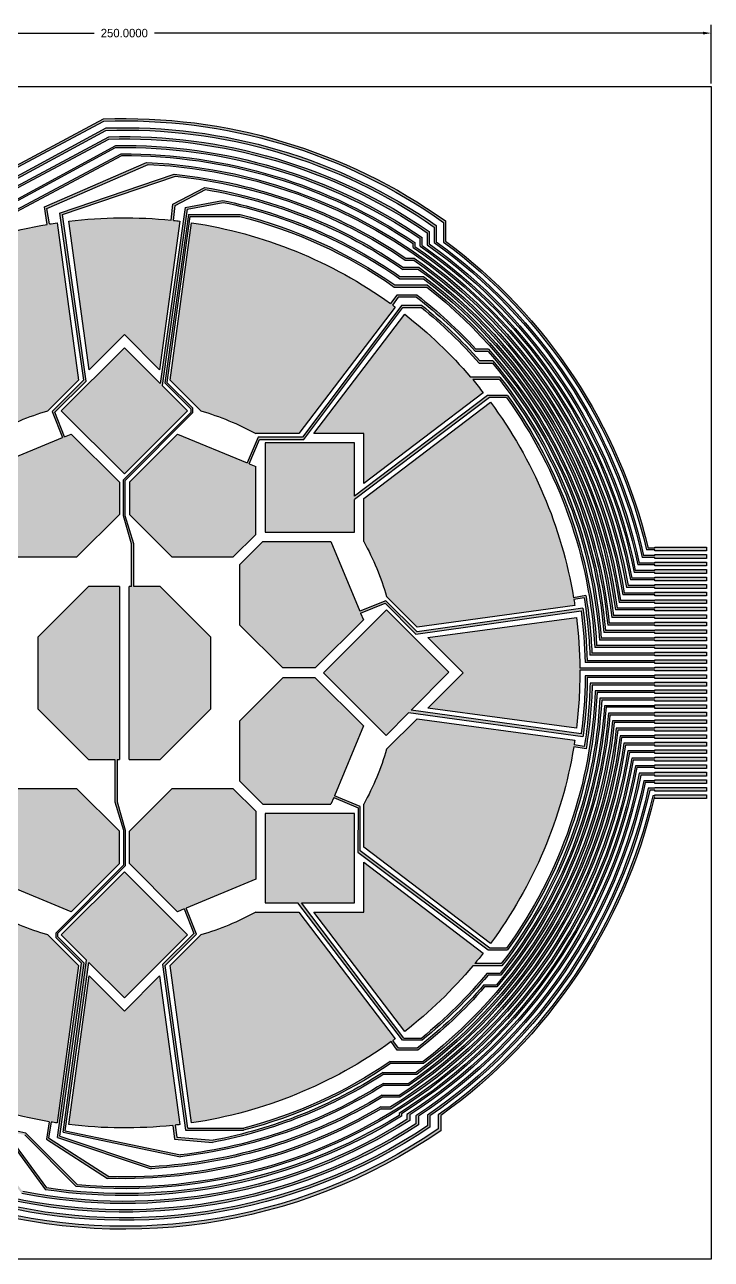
# Model space of a CAD drawing. Header units: millimetres. Extents: x -146 to 125, y -125 to 138.
# Drawn here: x -21.2 to 125, y -125 to 138.2 of the extents above; entities that cross this region are included whole.
import ezdxf

# ---------------------------------------------------------------- set-up
doc = ezdxf.new("R2010")
doc.units = ezdxf.units.MM
doc.header["$MEASUREMENT"] = 0
doc.layers.add('maimai_touch v52_Sketch1', color=7, linetype='Continuous')
doc.dimstyles.get("Standard").update_dxf_attribs({"dimscale": 10, "dimtxt": 0.18, "dimasz": 0.18, "dimexe": 0.18, "dimexo": 0.0625, "dimgap": 0.09, "dimtad": 0, "dimtih": 1, "dimtoh": 1, "dimdec": 4, "dimzin": 0, "dimdsep": 46, "dimtxsty": 'Standard', "dimcen": 0.09, "dimadec": 0, "dimazin": 0, "dimtfac": 1, "dimtdec": 4, "dimtofl": 0, "dimtmove": 0, "dimatfit": 3, "dimfxl": 1, "dimtolj": 1, "dimtzin": 0, "dimarcsym": 0})

# ---------------------------------------------------------------- blocks, each defined once
blk = doc.blocks.new('*D2')
at = {"color": 0, "lineweight": -2, "transparency": 16777216}
for p, q in [((-125, 125.62), (-125, 138.16)), ((125, 125.62), (125, 138.16)), ((-123.2, 136.36), (-6.45, 136.36)), ((123.2, 136.36), (6.45, 136.36))]:
    blk.add_line(p, q, dxfattribs=at)
at = {"color": 0, "transparency": 16777216}
for points in [[(-123.2, 136.66), (-123.2, 136.06), (-125, 136.36)], [(123.2, 136.66), (123.2, 136.06), (125, 136.36)]]:
    blk.add_solid(points, dxfattribs=at)
at = {"layer": 'Defpoints', "color": 0, "transparency": 16777216}
for p in [(125, 136.36), (-125, 125), (125, 125)]:
    blk.add_point(p, dxfattribs=at)
at = {"color": 0, "transparency": 16777216, "insert": (0, 136.36), "char_height": 1.8, "attachment_point": 5}
blk.add_mtext('\\A1;250.0000', dxfattribs=at)

msp = doc.modelspace()

# ---------------------------------------------------------------- hatches: boundary and pattern name
h = msp.add_hatch(color=256)
h.dxf.hatch_style = 1
h.paths.add_polyline_path([(96.99896, 0.6), (113, 0.6), (113, 0.4), (124, 0.4), (124, 1.2), (113, 1.2), (113, 1), (96.99566, 1, 0.027974844), (96.27778, 11.82197), (64.6137, 7.51267), (72.12584, 0.00052), (64.61367, -7.5114), (96.27778, -11.8207, 0.032099056)], flags=17)
h.paths.add_polyline_path([(77.97446, 57.69854), (51.00013, 37.18723), (50.99988, 28.00112, -0.054747217), (55.86096, 16.26517), (62.35723, 9.76885), (95.93466, 14.33854, 0.003317071), (95.73599, 15.61012), (97.91484, 15.99147, -0.030905024), (99.13924, 3.8), (113, 3.8), (113, 3.6), (124, 3.6), (124, 4.4), (113, 4.4), (113, 4.2), (99.5703, 4.2, 0.031004793), (98.28678, 16.48083), (95.66785, 16.02246, 0.118325523)], flags=17)
h.paths.add_polyline_path([(76.43717, 59.72018, 0.009220482), (74.18319, 62.498), (79.87812, 62.498, -0.149821027), (101.18042, 7), (113, 7), (113, 6.8), (124, 6.8), (124, 7.6), (113, 7.6), (113, 7.4), (101.55473, 7.4, 0.149734963), (79.9853, 63.01257), (73.74661, 63.01257, 0.050169119), (59.71928, 76.43807), (40.37652, 51.00105), (51.0003, 51.00103), (51.00013, 40.37741)], flags=17)
h.paths.add_polyline_path([(57.69801, 77.97525, 0.001885973), (57.10815, 78.4083), (58.30835, 80.09102), (62.22488, 80.09102, -0.042222001), (74.79481, 68.5), (77.50662, 68.5, -0.157539908), (102.93383, 10.2), (113, 10.2), (113, 10), (124, 10), (124, 10.8), (113, 10.8), (113, 10.6), (103.2733, 10.6, 0.157465452), (77.56783, 69), (74.88152, 69, 0.041825563), (62.35393, 80.5), (58, 80.5), (56.69053, 78.71079, 0.119522001), (14.3381, 95.93627), (9.76795, 62.35809), (16.26334, 55.86235, -0.054747217), (27.99921, 51.00109), (37.18635, 51.00105)], flags=17)
h.paths.add_polyline_path([(11.82145, 96.27799, 0.003454136), (10.49016, 96.43213, 0.057696323), (-11.82121, 96.27799), (-7.51192, 64.61391), (0.00024, 72.12605), (7.51216, 64.61388)], flags=16)
h.paths.add_polyline_path([(-14.3374, 95.93556, 0.004221996), (-15.95541, 95.67976, 0.118500159), (-57.69739, 77.97535), (-37.18609, 51.00102), (-27.99998, 51.00078, -0.054747217), (-16.26402, 55.86186), (-9.76771, 62.35812)], flags=16)
h.paths.add_polyline_path([(-59.71904, 76.43806, 0.002740693), (-60.55339, 75.7788), (-62.04962, 77.76559), (-62.04962, 81.55516), (-62.54012, 81.65801), (-62.54012, 77.43268), (-61.01505, 75.40757, 0.056880292), (-76.43692, 59.72017), (-50.99991, 40.37742), (-50.99989, 51.0012), (-40.37626, 51.00102)], flags=16)
h.paths.add_polyline_path([(-50.99991, 37.18725), (-77.974, 57.69882, 0.003939444), (-78.87346, 56.46302, 0.118786683), (-95.93436, 14.33889), (-62.35695, 9.76884), (-55.86121, 16.26423, -0.054747217), (-50.99994, 28.00011)], flags=17)
h.paths.add_polyline_path([(-72.1249, 0.00113), (-64.61274, 7.51305), (-96.27685, 11.82235, 0.057766351), (-96.42805, -10.51594), (-102.23471, -11.27745, 0.108994713), (-88, -53.24553), (-88, -67.63147, 0.132931252), (-41.87824, -102.78199), (-36.63093, -112.78605, 0.233680646), (67.37157, -97.58946), (67.37157, -94.34461, 0.181750959), (112.83734, -26.6), (113, -26.6), (113, -26.8), (124, -26.8), (124, -26), (113, -26), (113, -26.2), (112.51683, -26.2, -0.183292288), (66.83266, -94.23228), (66.83266, -97.19826, -0.233067848), (-36.38661, -112.20521), (-41.43376, -102.58275, -0.13327343), (-87.60616, -67.56505), (-87.60616, -53.1645, -0.108186753), (-101.80632, -11.69496), (-96.37599, -10.9828, 0.002173623), (-96.27685, -11.82032), (-64.61277, -7.51102)])
h.paths.add_polyline_path([(-50.99963, -27.99908, -0.054747217), (-55.86071, -16.26313), (-62.35698, -9.76681), (-95.93441, -14.3365, 0.117844125), (-79.08306, -56.16704), (-81.46641, -58.00583), (-81.46641, -62.7878, 0.037466634), (-71.18375, -74.24258), (-71.18375, -79.62216, 0.098394994), (-35.33323, -100.78861), (-27.34759, -111.63137, 0.207139419), (62.67401, -96.34099), (62.67401, -94.48244, 0.196786427), (110.93869, -23.4), (113, -23.4), (113, -23.6), (124, -23.6), (124, -22.8), (113, -22.8), (113, -23), (110.63828, -23, -0.198523347), (62.1108, -94.40291), (62.1108, -96.12438, -0.206081314), (-27.12453, -111.18388), (-34.99438, -100.49834, -0.098480566), (-70.78661, -79.45951), (-70.78661, -74.09842, -0.037283746), (-81.00631, -62.76374), (-81.00631, -58.3441), (-78.76375, -56.61393, 0.003453409), (-77.97421, -57.6965), (-50.99988, -37.1852)], flags=16)
h.paths.add_polyline_path([(-40.37627, -50.99901), (-51.00005, -50.999), (-50.99988, -40.37537), (-76.43692, -59.71814, 0.055226556), (-61.51096, -75.00156), (-63.62227, -77.58857), (-63.62227, -80.81644, 0.107615907), (-24.25874, -99.95321), (-16.81539, -110.15834, 0.179386137), (59.05282, -94.50096), (59.05282, -93.97105, 0.209672373), (109.13177, -20.2), (113, -20.2), (113, -20.4), (124, -20.4), (124, -19.6), (113, -19.6), (113, -19.8), (108.84844, -19.8, -0.211464242), (58.51196, -93.89467), (58.51196, -94.31975, -0.178132938), (-16.57429, -109.75085), (-24.02764, -99.61954, -0.10715961), (-63.12763, -80.72318), (-63.12763, -77.75129), (-61.13433, -75.30887, 0.004663242), (-59.71903, -76.43603)], flags=16)
h.paths.add_polyline_path([(-9.7677, -62.35605), (-16.26309, -55.86032, -0.054747217), (-27.99896, -50.99905), (-37.1861, -50.99901), (-57.69768, -77.9731, 0.118313584), (-16.02617, -95.66589), (-16.57975, -99.38205), (-3.57615, -107.75413, 0.142300566), (54.71074, -92.9), (56.79603, -92.9, 0.219760275), (107.55086, -17), (113, -17), (113, -17.2), (124, -17.2), (124, -16.4), (113, -16.4), (113, -16.6), (107.21282, -16.6, -0.220299002), (56.69134, -92.5), (54.63157, -92.5, -0.141946845), (-3.28022, -107.37862), (-16.12025, -99.11184), (-15.617, -95.73354, 0.003337098), (-14.33775, -95.93347)], flags=16)
h.paths.add_polyline_path([(7.51217, -64.61187), (0.00001, -72.12401), (-7.51191, -64.61185), (-11.8212, -96.27596, 0.057222055), (10.30781, -96.44975), (10.68606, -99.38622), (18.80635, -100.071, 0.097353778), (55.28587, -85.5067), (62.36948, -85.5067, 0.209243981), (105.13167, -12.2), (113, -12.2), (113, -12.4), (124, -12.4), (124, -11.6), (113, -11.6), (113, -11.8), (104.77216, -11.8, -0.209988476), (62.17674, -85.14892), (55.09945, -85.14892, -0.096924794), (18.93882, -99.637), (11.17164, -98.98199), (10.83797, -96.39162, 0.00255226), (11.82146, -96.27596)], flags=17)
h.paths.add_polyline_path([(37.18634, -50.99898), (28.00023, -50.99874, -0.054747217), (16.26427, -55.85982), (9.76796, -62.35608), (14.33765, -95.93352, 0.120043647), (56.85213, -78.59192), (58.12384, -80.39848), (62.48215, -80.39848, 0.048241533), (76.73074, -66.93549), (79.35514, -66.93549, 0.154693028), (103.42491, -9), (113, -9), (113, -9.2), (124, -9.2), (124, -8.4), (113, -8.4), (113, -8.6), (103.07965, -8.6, -0.154971655), (79.23068, -66.49624), (76.58065, -66.49624, -0.048428101), (62.35956, -79.98494), (58.36493, -79.98494), (57.17945, -78.3541, 0.001657361), (57.69764, -77.97331)], flags=17)
h.paths.add_polyline_path([(101.65853, -5.8), (113, -5.8), (113, -6), (124, -6), (124, -5.2), (113, -5.2), (113, -5.4), (101.27834, -5.4, -0.152185821), (80.28543, -61.97262), (74.62095, -61.97262, 0.007461913), (76.43717, -59.71814), (51.00016, -40.37538), (51.00014, -50.99916), (40.37651, -50.99899), (59.71929, -76.43603, 0.051998264), (74.20448, -62.47069), (80.40765, -62.47069, 0.152034939)], flags=17)
h.paths.add_polyline_path([(95.71423, -15.74098), (98.33848, -16.16741, 0.034227377), (99.62485, -2.6), (113, -2.6), (113, -2.8), (124, -2.8), (124, -2), (113, -2), (113, -2.19369), (99.18775, -2.19369, -0.034227477), (97.96096, -15.70521), (95.77764, -15.35043, 0.002643474), (95.93461, -14.33685), (62.3572, -9.7668), (55.86146, -16.26219, -0.054747217), (51.00019, -27.99807), (51.00016, -37.18521), (77.97425, -57.69678, 0.119066793)], flags=16)
h.paths.add_polyline_path([(49, -30), (30, -30), (30, -49), (36.95687, -49), (59.23858, -78.30195), (63.4078, -78.30195, 0.049214682), (77.48816, -64.4), (80.19965, -64.4, 0.152440766), (102.59393, -7.34423), (113, -7.34423), (113, -7.6), (124, -7.6), (124, -6.8), (113, -6.8), (113, -7), (102.23801, -7, -0.152713862), (80.03469, -64), (77.27811, -64, -0.049071919), (63.32412, -77.8325), (59.53112, -77.8325), (37.69857, -49), (49, -49)], flags=17)
h.paths.add_polyline_path([(28, -29.50584), (23.12089, -24.62556), (10.20064, -24.62615), (1.06489, -33.76145), (1.06489, -40.66184), (11.31392, -50.91062), (12.72637, -50.32557), (14.8342, -55.54692), (8.10528, -62.19451), (13, -97.5), (25.4056, -97.5, 0.086209791), (56.79898, -83.22024), (63.80731, -83.22024, 0.206724329), (104.32983, -10.6), (113, -10.6), (113, -10.8), (124, -10.8), (124, -10), (113, -10), (113, -10.2), (103.96081, -10.2, -0.207408819), (63.62865, -82.84399), (56.61001, -82.84399, -0.085925903), (25.46367, -97.05332), (13.54537, -97.05332), (8.67739, -62.37416), (15.37842, -55.67304), (13.13429, -50.1566), (27.99993, -43.99905)], flags=17)
h.paths.add_polyline_path([(0, -42.42641), (-13.43503, -55.86144), (-8.05619, -61.24028), (-13.04651, -97.90847), (11.93341, -103.12632, 0.111923899), (55.23698, -87.9), (60.66647, -87.9, 0.212389692), (105.90823, -13.8), (113, -13.8), (113, -14), (124, -14), (124, -13.2), (113, -13.2), (113, -13.4), (105.57072, -13.4, -0.212900316), (60.56669, -87.5), (55.16296, -87.5, -0.112036056), (11.99336, -102.73909), (-12.58608, -97.60489), (-7.53488, -61.76159), (0, -69.29647), (13.43503, -55.86144)], flags=17)
h.paths.add_polyline_path([(-1.06465, -33.76145), (-10.20056, -24.62614), (-23.12065, -24.62556), (-27.99996, -29.50487), (-27.99992, -43.99895), (-26.58733, -44.58406), (-28.78892, -49.76658), (-38.24754, -49.70907), (-59.79863, -78.45467), (-59.79863, -81.09149, 0.106207732), (-21.2157, -98.49657), (-10.2265, -109.46083, 0.39187722), (108.35222, -18.6), (113, -18.6), (113, -18.8), (124, -18.8), (124, -18), (113, -18), (113, -18.2), (108.05002, -18.2, -0.39212042), (-9.94278, -109.11908), (-20.96316, -98.12372, -0.106052382), (-59.36595, -80.89161), (-59.36595, -78.77926), (-37.97004, -50.24065), (-28.49328, -50.24058), (-26.17941, -44.75303), (-11.31368, -50.91061), (-1.06465, -40.66181)], flags=16)
h.paths.add_polyline_path([(-30, -30), (-49, -30), (-49, -36.95687), (-78.39821, -59.31178), (-78.39821, -63.2887, 0.040319006), (-67.22448, -75.05056), (-67.22448, -80.48622, 0.100969029), (-30.32286, -100.38735), (-21.83904, -110.98279, 0.192742615), (60.78507, -95.39051), (60.78507, -94.21569, 0.203267646), (109.98258, -21.8), (113, -21.8), (113, -22), (124, -22), (124, -21.2), (113, -21.2), (113, -21.4), (109.66614, -21.4, -0.205087086), (60.19693, -94.13263), (60.19693, -95.23455, -0.19142739), (-21.59667, -110.5757), (-30.02274, -100.05239, -0.10089423), (-66.79334, -80.31538), (-66.79334, -74.87616, -0.039874352), (-77.8325, -63.32403), (-77.8325, -59.53112), (-49, -37.69857), (-49, -49), (-30, -49)], flags=16)
h.paths.add_polyline_path([(-24.62647, -10.20035), (-33.76235, -1.06375), (-40.66274, -1.06375), (-50.91128, -11.31335), (-50.32646, -12.72522), (-55.54781, -14.83306), (-62.1954, -8.10414), (-99.84913, -13.49018, 0.111311705), (-84.40445, -55.02401), (-84.40445, -68.79171, 0.130255757), (-39.2589, -101.5631), (-32.67411, -112.00913, 0.222476634), (65.09123, -96.83404), (65.09123, -94.39073, 0.189024714), (111.90009, -25), (113, -25), (113, -25.2), (124, -25.2), (124, -24.4), (113, -24.4), (113, -24.6), (111.58434, -24.6, -0.190617687), (64.55305, -94.28223), (64.55305, -96.56106, -0.221647236), (-32.45674, -111.52417), (-38.92117, -101.26907, -0.130383711), (-84, -68.66126), (-84, -54.88044, -0.110208864), (-99.36269, -13.96701), (-62.37506, -8.67625), (-55.67393, -15.37728), (-50.15749, -13.13314), (-43.99945, -27.99996), (-29.50575, -27.99904), (-24.62645, -23.11974)], flags=17)
h.paths.add_polyline_path([(-42.42641, 0), (-55.86144, 13.43503), (-60.78068, 8.51578), (-99.3907, 13.77037, -0.117059177), (-82.6, 56.96981), (-82.6, 70.34, -0.150605063), (-28.67312, 104.63403), (-4.35019, 117.58765, -0.164749182), (68, 96.03057), (68, 91.82796, -0.1773344), (111.21971, 26.2), (113, 26.2), (113, 26), (124, 26), (124, 26.8), (113, 26.8), (113, 26.6), (111.53105, 26.6, 0.176159731), (68.4, 92.02336), (68.4, 96.34073, 0.165247273), (-4.45, 118.06864), (-29.15454, 104.91178, 0.150044834), (-83, 70.48061), (-83, 57.12252, 0.11809276), (-99.87228, 13.31981), (-61.30515, 7.99132), (-69.29647, 0), (-55.86144, -13.43503)])
h.paths.add_polyline_path([(-24.62645, 23.12179), (-29.50576, 28.0011), (-44.00028, 28.00002), (-44.58496, 26.58848), (-49.76748, 28.79006), (-49.70996, 38.24868), (-77.84832, 59.34452), (-77.84832, 63.30866, -0.045637976), (-65.07177, 76.3811), (-65.07177, 81.71758, -0.100890377), (-27.89163, 100.66842), (-3.33183, 113.78783, -0.1592389), (64.5, 93.79985), (64.5, 91.23799, -0.189236354), (109.34177, 23), (113, 23), (113, 22.8), (124, 22.8), (124, 23.6), (113, 23.6), (113, 23.4), (109.65347, 23.4, 0.187982582), (64.9, 91.43057), (64.9, 94.0859, 0.159511457), (-3.29939, 114.25143), (-27.98271, 101.06604, 0.10147097), (-65.5, 81.8977), (-65.5, 76.56224, 0.045791245), (-78.34127, 63.36119), (-78.36575, 59.05641), (-50.24154, 37.97118), (-50.24148, 28.49442), (-44.75392, 26.18056), (-50.91189, 11.31389), (-40.66271, 1.06579), (-33.76234, 1.06579), (-24.62659, 10.20097)], flags=17)
h.paths.add_polyline_path([(-30, 49), (-36.95687, 49), (-59.36595, 78.46944), (-59.36595, 80.89568, -0.095613807), (-25, 97.17773), (-0.5549, 110.25831, -0.150301144), (61.5, 91.51422), (61.5, 90.68631, -0.200936061), (107.76866, 19.8), (113, 19.8), (113, 19.6), (124, 19.6), (124, 20.4), (113, 20.4), (113, 20.2), (108.06551, 20.2, 0.199571885), (61.90004, 90.85536), (61.90004, 91.69855, 0.151058941), (-0.65499, 110.63377), (-25, 97.60676, 0.096516954), (-59.8166, 81.08028), (-59.8166, 78.20952), (-37.69857, 49), (-49, 49), (-49, 30), (-30, 30)], flags=16)
h.paths.add_polyline_path([(-1.06464, 40.66388), (-11.31431, 50.91239), (-12.72612, 50.3276), (-14.83395, 55.54896), (-8.10503, 62.19654), (-13.18151, 97.68616), (10.92808, 105.85619, -0.1242123), (59.84088, 88), (61.6219, 88, -0.203949276), (106.13885, 16.6), (113, 16.6), (113, 16.4), (124, 16.4), (124, 17.2), (113, 17.2), (113, 17), (106.46449, 17, 0.203477812), (61.71908, 88.4), (59.93855, 88.4, 0.124639078), (10.64565, 106.27269), (-13.77254, 97.99808), (-8.67714, 62.3762), (-15.37817, 55.67507), (-13.13404, 50.15864), (-28.00007, 44.00092), (-27.99993, 29.50689), (-23.12064, 24.6276), (-10.20069, 24.62702), (-1.06464, 33.76349)], flags=16)
h.paths.add_polyline_path([(13.43503, 55.86144), (8.05653, 61.23993), (13.35581, 98.84357), (21.04076, 100.29366, -0.101124748), (58.69908, 84), (63.72307, 84, -0.201246662), (104.57981, 13.4), (113, 13.4), (113, 13.2), (124, 13.2), (124, 14), (113, 14), (113, 13.8), (104.93388, 13.8, 0.201112337), (63.72946, 84.5), (58.6451, 84.5, 0.100919936), (20.87681, 100.71552), (12.94863, 99.21954), (7.65321, 61.64326), (0, 69.29647), (-13.43503, 55.86144), (0, 42.42641)], flags=16)
h.paths.add_polyline_path([(28.00008, 44.00103), (26.58758, 44.5861), (28.78917, 49.76862), (38.24779, 49.71111), (59.34362, 77.84946), (63.30827, 77.84946, -0.042580866), (75.58065, 66), (78.39391, 66, -0.155167352), (102.1159, 8.6), (113, 8.6), (113, 8.4), (124, 8.4), (124, 9.2), (113, 9.2), (113, 9), (102.46206, 9, 0.155080818), (78.46819, 66.5), (75.69538, 66.5, 0.04277191), (63.27669, 78.40997), (59.08781, 78.40997), (37.97029, 50.24268), (28.49353, 50.24262), (26.17966, 44.75507), (11.31438, 50.91246), (1.06479, 40.66277), (1.0649, 33.76349), (10.20077, 24.62703), (23.1209, 24.62759), (28.00021, 29.5069)], flags=17)
h.paths.add_polyline_path([(49, 49), (30, 49), (30, 30), (49, 30), (49, 36.95687), (77.73369, 58.66124), (81.40803, 58.66124, -0.143617684), (100.19501, 5.4), (113, 5.4), (113, 5.2), (124, 5.2), (124, 6), (113, 6), (113, 5.8), (100.58968, 5.8, 0.143320753), (81.59241, 59.11603), (77.35387, 59.11603), (49, 37.69857)], flags=17)
h.paths.add_polyline_path([(44.00155, 27.99753), (29.50584, 28), (24.6267, 23.12178), (24.6267, 10.20098), (33.7626, 1.06578), (40.66299, 1.06578), (50.91208, 11.31405), (50.32671, 12.72726), (55.54806, 14.8351), (62.08621, 8.21696), (97.25514, 13.24757, -0.028248713), (98.12854, 2.2), (113, 2.2), (113, 2), (124, 2), (124, 2.8), (113, 2.8), (113, 2.6), (98.5703, 2.6, 0.028436807), (97.63863, 13.76814), (62.33528, 8.71831), (55.67418, 15.37932), (50.15774, 13.13518)], flags=17)
h.paths.add_polyline_path([(50.91146, -11.31351), (40.66277, -1.06479), (33.76259, -1.06376), (24.62657, -10.20036), (24.6267, -23.11975), (29.50601, -27.99907), (43.9997, -27.99998), (44.58521, -26.58644), (49.76773, -28.78803), (49.71021, -38.24665), (77.48177, -59.06748), (81.62609, -59.06748, 0.147228888), (100.66908, -4.2), (113, -4.2), (113, -4.4), (124, -4.4), (124, -3.6), (113, -3.6), (113, -3.8), (100.26825, -3.8, -0.147721786), (81.39904, -58.66964), (77.85283, -58.66964), (50.24179, -37.96914), (50.24173, -28.49239), (44.75417, -26.17852)], flags=17)
h.paths.add_polyline_path([(18.43299, 7.6352), (7.6352, 18.43299), (2, 18.43299), (2, 27.5), (0.2, 33.5), (0.2, 41.01588), (14.53158, 55.42947), (14.53158, 56.46041), (9.07701, 61.91498), (13.96554, 97.28513), (24.57926, 97.28513, -0.090884204), (57.48314, 82.24464), (64.40409, 82.24464, -0.200956236), (103.79159, 11.8), (113, 11.8), (113, 11.6), (124, 11.6), (124, 12.4), (113, 12.4), (113, 12.2), (104.15511, 12.2, 0.200516245), (64.5138, 82.67604), (57.59116, 82.67604, 0.09046812), (24.68817, 97.68616), (13.66244, 97.68616), (8.60996, 61.83379), (14.16873, 56.27501), (14.16873, 55.48739), (-0.2, 41.11866), (-0.2, 33.5), (1.5, 27.5), (1.5, 18.43299), (1, 18.43299), (1, -18.43299), (7.6352, -18.43299), (18.43299, -7.6352)])
h.paths.add_polyline_path([(-1, 18.43299), (-7.6352, 18.43299), (-18.43299, 7.6352), (-18.43299, -7.6352), (-7.6352, -18.43299), (-2, -18.43299), (-2, -27.5), (-0.2, -33.5), (-0.2, -41.01588), (-14.53158, -55.42947), (-14.53158, -56.48904), (-9.14818, -61.87243), (-14.20534, -99.03172), (5.68404, -105.68341, 0.123915556), (55.03795, -90.4), (58.74956, -90.4, 0.216062567), (106.70756, -15.4), (113, -15.4), (113, -15.6), (124, -15.6), (124, -14.8), (113, -14.8), (113, -15), (106.37642, -15, -0.216564956), (58.65882, -90), (54.92061, -90, -0.123795966), (5.81964, -105.2728), (-13.75143, -98.72756), (-8.56023, -61.89083), (-14.16873, -56.28233), (-14.16873, -55.48739), (0.2, -41.11866), (0.2, -33.5), (-1.5, -27.5), (-1.5, -18.43299), (-1, -18.43299)])
h.paths.add_polyline_path([(55.86144, 13.43503), (42.42641, 0), (55.76895, -13.34254), (60.50897, -8.54717), (97.66145, -13.60537, 0.032080736), (98.59951, -1), (113, -1), (113, -1.2), (124, -1.2), (124, -0.4), (113, -0.4), (113, -0.6), (98.15135, -0.6, -0.03162146), (97.29206, -12.97287), (61.08804, -7.96132), (69.12598, 0.17048)], flags=17)
h.paths.add_polyline_path([(124, 25.2), (113, 25.2), (113, 25), (110.58929, 25, 0.182692985), (66.4, 91.9029), (66.4, 95.36866, 0.161688966), (-3.83443, 116.14362), (-28.01031, 103.0661, 0.108146743), (-68.5, 81.94446), (-68.5, 76.727, 0.042551849), (-80.5, 64.02341), (-80.5, 57.04268), (-79.11589, 56.12281, -0.001076667), (-78.87346, 56.46302), (-80.1, 57.28508), (-80.1, 63.91678, -0.042629549), (-68.1, 76.57531), (-68.1, 81.77577, -0.108030417), (-27.76459, 102.73299), (-3.90553, 115.63914, -0.161578642), (66, 95.03448), (66, 91.72732, -0.183944674), (110.29383, 24.6), (113, 24.6), (113, 24.4), (124, 24.4)], flags=17)
h.paths.add_polyline_path([(124, 22), (113, 22), (113, 21.8), (108.8236, 21.8, 0.193634027), (63.4, 91.0954), (63.4, 92.81503, 0.155089409), (-1.81755, 112.38686), (-25, 99.77165, 0.102372882), (-62.54012, 81.65801), (-62.04962, 81.55516, -0.101332399), (-25, 99.38039), (-1.87492, 111.96438, -0.154787206), (63, 92.57763), (63, 90.94634, -0.19499772), (108.5456, 21.4), (113, 21.4), (113, 21.2), (124, 21.2)], flags=16)
h.paths.add_polyline_path([(124, 18.8), (113, 18.8), (113, 18.6), (107.28586, 18.6, 0.35255575), (4.71691, 108.785), (-17.0113, 99.31113), (-16.4033, 95.60399, -0.001170764), (-15.95541, 95.67976), (-16.49614, 98.97677), (5.05529, 108.37356, -0.352507483), (106.95296, 18.2), (113, 18.2), (113, 18), (124, 18)], flags=16)
h.paths.add_polyline_path([(124, 15.6), (113, 15.6), (113, 15.4), (105.68771, 15.4, 0.202107129), (62.78715, 86.4), (59.43414, 86.4, 0.110074407), (17.12425, 103.46135), (10.34048, 99.8754), (10.00742, 96.48342, -0.001251178), (10.49016, 96.43213), (10.80202, 99.60827), (17.26457, 103.02443, -0.109840962), (59.29649, 86), (62.68116, 86, -0.202592616), (105.35556, 15), (113, 15), (113, 14.8), (124, 14.8)], flags=16)

# ---------------------------------------------------------------- linework, layer by layer
msp.add_lwpolyline([(-125, 125), (125, 125), (125, -125), (-125, -125)], close=True)
at = {"layer": 'maimai_touch v52_Sketch1'}
for p, q in [((-29.15454, 104.91178), (-4.45, 118.06864)), ((-28.67312, 104.63403), (-4.35019, 117.58765)), ((-28.01031, 103.0661), (-3.83443, 116.14362)), ((-27.98271, 101.06604), (-3.29939, 114.25143)), ((-27.89163, 100.66842), (-3.33183, 113.78783)), ((-27.76459, 102.73299), (-3.90553, 115.63914)), ((-25, 99.77165), (-1.81755, 112.38686)), ((-25, 99.38039), (-1.87492, 111.96438)), ((-25, 97.60676), (-0.65499, 110.63377)), ((-25, 97.17773), (-0.5549, 110.25831)), ((-17.0113, 99.31113), (4.71691, 108.785)), ((-16.49614, 98.97677), (5.05529, 108.37356)), ((-13.77254, 97.99808), (10.64565, 106.27269)), ((-13.18151, 97.68616), (10.92808, 105.85619)), ((10.34048, 99.8754), (17.12425, 103.46135)), ((10.80202, 99.60827), (17.26457, 103.02443)), ((12.94863, 99.21954), (20.87681, 100.71552)), ((13.35581, 98.84357), (21.04076, 100.29366)), ((-16.4033, 95.60399), (-17.0113, 99.31113)), ((-15.95541, 95.67976), (-16.49614, 98.97677)), ((-13.77254, 97.99808), (-8.67714, 62.3762)), ((-8.10503, 62.19654), (-13.18151, 97.68616)), ((12.94863, 99.21954), (7.65321, 61.64326)), ((13.35581, 98.84357), (8.05653, 61.23993)), ((13.66244, 97.68616), (8.60996, 61.83379)), ((10.00742, 96.48342), (10.34048, 99.8754)), ((10.49016, 96.43213), (10.80202, 99.60827)), ((13.66244, 97.68616), (24.68817, 97.68616)), ((-14.3374, 95.93556), (-9.76771, 62.35812)), ((-7.51192, 64.61391), (-11.82121, 96.27799)), ((11.82145, 96.27799), (7.51216, 64.61388)), ((13.96554, 97.28513), (9.07701, 61.91498)), ((9.76795, 62.35809), (14.3381, 95.93627)), ((13.96554, 97.28513), (24.57926, 97.28513)), ((66, 95.03448), (66, 91.72732)), ((66.4, 95.36866), (66.4, 91.9029)), ((68, 96.03057), (68, 91.82796)), ((68.4, 96.34073), (68.4, 92.02336)), ((63, 90.94634), (63, 92.57763)), ((63.4, 91.0954), (63.4, 92.81503)), ((64.5, 93.79985), (64.5, 91.23799)), ((64.9, 94.0859), (64.9, 91.43057)), ((61.5, 90.68631), (61.5, 91.51422)), ((61.90004, 91.69855), (61.90004, 90.85536)), ((59.84088, 88), (61.6219, 88)), ((59.93855, 88.4), (61.71908, 88.4)), ((58.6451, 84.5), (63.72946, 84.5)), ((62.68116, 86), (59.29649, 86)), ((62.78715, 86.4), (59.43414, 86.4)), ((57.48314, 82.24464), (64.40409, 82.24464)), ((57.59116, 82.67604), (64.5138, 82.67604)), ((58.69908, 84), (63.72307, 84)), ((58, 80.5), (56.69053, 78.71079)), ((58.30835, 80.09102), (57.10815, 78.4083)), ((62.35393, 80.5), (58, 80.5)), ((62.22488, 80.09102), (58.30835, 80.09102)), ((57.69801, 77.97525), (37.18635, 51.00105)), ((59.08781, 78.40997), (37.97029, 50.24268)), ((38.24779, 49.71111), (59.34362, 77.84946)), ((40.37652, 51.00105), (59.71928, 76.43807)), ((59.08781, 78.40997), (63.27669, 78.40997)), ((59.34362, 77.84946), (63.30827, 77.84946)), ((0.00024, 72.12605), (-7.51192, 64.61391)), ((7.51216, 64.61388), (0.00024, 72.12605)), ((0, 69.29647), (-13.43503, 55.86144)), ((7.65321, 61.64326), (0, 69.29647)), ((77.50662, 68.5), (74.79481, 68.5)), ((77.56783, 69), (74.88152, 69)), ((75.58065, 66), (78.39391, 66)), ((78.46819, 66.5), (75.69538, 66.5)), ((-9.76771, 62.35812), (-16.26402, 55.86186)), ((-8.67714, 62.3762), (-15.37817, 55.67507)), ((-14.83395, 55.54896), (-8.10503, 62.19654)), ((13.43503, 55.86144), (8.05653, 61.23993)), ((14.16873, 56.27501), (8.60996, 61.83379)), ((14.53158, 56.46041), (9.07701, 61.91498)), ((16.26334, 55.86235), (9.76795, 62.35809)), ((79.9853, 63.01257), (73.74661, 63.01257)), ((79.87812, 62.498), (74.18319, 62.498)), ((77.35387, 59.11603), (49, 37.69857)), ((77.73369, 58.66124), (49, 36.95687)), ((76.43717, 59.72018), (51.00013, 40.37741)), ((81.59241, 59.11603), (77.35387, 59.11603)), ((81.40803, 58.66124), (77.73369, 58.66124)), ((-15.37817, 55.67507), (-13.13404, 50.15864)), ((-12.72612, 50.3276), (-14.83395, 55.54896)), ((-13.43503, 55.86144), (0, 42.42641)), ((-0.2, 41.11866), (14.16873, 55.48739)), ((0, 42.42641), (13.43503, 55.86144)), ((0.2, 41.01588), (14.53158, 55.42947)), ((14.16873, 56.27501), (14.16873, 55.48739)), ((14.53158, 56.46041), (14.53158, 55.42947)), ((51.00013, 37.18723), (77.97446, 57.69854)), ((-28.00007, 44.00092), (-13.13404, 50.15864)), ((-12.72612, 50.3276), (-11.31431, 50.91239)), ((-1.06464, 40.66388), (-11.31431, 50.91239)), ((1.06479, 40.66277), (11.31438, 50.91246)), ((11.31438, 50.91246), (26.17966, 44.75507)), ((28.49353, 50.24262), (26.17966, 44.75507)), ((37.18635, 51.00105), (27.99921, 51.00109)), ((37.97029, 50.24268), (28.49353, 50.24262)), ((51.0003, 51.00103), (40.37652, 51.00105)), ((51.00013, 40.37741), (51.0003, 51.00103)), ((26.58758, 44.5861), (28.78917, 49.76862)), ((28.78917, 49.76862), (38.24779, 49.71111)), ((49, 49), (30, 49)), ((30, 49), (30, 30)), ((49, 37.69857), (49, 49)), ((26.58758, 44.5861), (28.00008, 44.00103)), ((28.00021, 29.5069), (28.00008, 44.00103)), ((-1.06464, 40.66388), (-1.06464, 33.76349)), ((-0.2, 33.5), (-0.2, 41.11866)), ((0.2, 33.5), (0.2, 41.01588)), ((1.06479, 40.66277), (1.0649, 33.76349)), ((49, 30), (49, 36.95687)), ((50.99988, 28.00112), (51.00013, 37.18723)), ((-1.06464, 33.76349), (-10.20069, 24.62702)), ((1.5, 27.5), (-0.2, 33.5)), ((2, 27.5), (0.2, 33.5)), ((10.20077, 24.62703), (1.0649, 33.76349)), ((28.00021, 29.5069), (23.1209, 24.62759)), ((30, 30), (49, 30)), ((1.5, 18.43299), (1.5, 27.5)), ((2, 18.43299), (2, 27.5)), ((29.50584, 28), (24.6267, 23.12178)), ((29.50584, 28), (44.00155, 27.99753)), ((44.00155, 27.99753), (50.15774, 13.13518)), ((113, 26.6), (111.53105, 26.6)), ((113, 26.8), (124, 26.8)), ((113, 26.6), (113, 26.8)), ((124, 26.8), (124, 26)), ((-10.20069, 24.62702), (-23.12064, 24.6276)), ((23.1209, 24.62759), (10.20077, 24.62703)), ((113, 24.6), (110.29383, 24.6)), ((113, 25), (110.58929, 25)), ((113, 26.2), (111.21971, 26.2)), ((113, 26), (113, 26.2)), ((124, 26), (113, 26)), ((113, 25.2), (124, 25.2)), ((113, 25), (113, 25.2)), ((113, 24.4), (113, 24.6)), ((124, 24.4), (113, 24.4)), ((124, 25.2), (124, 24.4)), ((24.6267, 10.20098), (24.6267, 23.12178)), ((113, 21.4), (108.5456, 21.4)), ((113, 21.8), (108.8236, 21.8)), ((113, 23), (109.34177, 23)), ((113, 23.4), (109.65347, 23.4)), ((113, 23.6), (124, 23.6)), ((113, 23.4), (113, 23.6)), ((113, 22.8), (113, 23)), ((124, 22.8), (113, 22.8)), ((113, 22), (124, 22)), ((113, 21.8), (113, 22)), ((113, 21.2), (113, 21.4)), ((124, 21.2), (113, 21.2)), ((124, 23.6), (124, 22.8)), ((124, 22), (124, 21.2)), ((-7.6352, 18.43299), (-18.43299, 7.6352)), ((-1, 18.43299), (-7.6352, 18.43299)), ((-1, 18.43299), (-1, -18.43299)), ((1, -18.43299), (1, 18.43299)), ((1.5, 18.43299), (1, 18.43299)), ((7.6352, 18.43299), (2, 18.43299)), ((18.43299, 7.6352), (7.6352, 18.43299)), ((113, 18.6), (107.28586, 18.6)), ((113, 19.8), (107.76866, 19.8)), ((113, 20.2), (108.06551, 20.2)), ((113, 20.4), (124, 20.4)), ((113, 20.2), (113, 20.4)), ((113, 19.6), (113, 19.8)), ((124, 19.6), (113, 19.6)), ((113, 18.8), (124, 18.8)), ((113, 18.6), (113, 18.8)), ((124, 20.4), (124, 19.6)), ((124, 18.8), (124, 18)), ((62.35723, 9.76885), (55.86096, 16.26517)), ((98.28678, 16.48083), (95.66785, 16.02246)), ((97.91484, 15.99147), (95.73599, 15.61012)), ((113, 16.6), (106.13885, 16.6)), ((113, 17), (106.46449, 17)), ((113, 18.2), (106.95296, 18.2)), ((113, 18), (113, 18.2)), ((124, 18), (113, 18)), ((113, 17.2), (124, 17.2)), ((113, 17), (113, 17.2)), ((113, 16.4), (113, 16.6)), ((124, 16.4), (113, 16.4)), ((124, 17.2), (124, 16.4)), ((55.86144, 13.43503), (42.42641, 0)), ((55.67418, 15.37932), (50.15774, 13.13518)), ((50.32671, 12.72726), (55.54806, 14.8351)), ((55.54806, 14.8351), (62.08621, 8.21696)), ((62.33528, 8.71831), (55.67418, 15.37932)), ((69.12598, 0.17048), (55.86144, 13.43503)), ((62.08621, 8.21696), (97.25514, 13.24757)), ((97.63863, 13.76814), (62.33528, 8.71831)), ((95.93466, 14.33854), (62.35723, 9.76885)), ((113, 13.4), (104.57981, 13.4)), ((113, 13.8), (104.93388, 13.8)), ((113, 15), (105.35556, 15)), ((113, 15.4), (105.68771, 15.4)), ((113, 15.6), (124, 15.6)), ((113, 15.4), (113, 15.6)), ((113, 14.8), (113, 15)), ((124, 14.8), (113, 14.8)), ((113, 13.8), (113, 14)), ((113, 14), (124, 14)), ((113, 13.2), (113, 13.4)), ((124, 13.2), (113, 13.2)), ((124, 15.6), (124, 14.8)), ((124, 14), (124, 13.2)), ((40.66299, 1.06578), (50.91208, 11.31405)), ((50.32671, 12.72726), (50.91208, 11.31405)), ((64.6137, 7.51267), (96.27778, 11.82197)), ((113, 10.6), (103.2733, 10.6)), ((113, 11.8), (103.79159, 11.8)), ((113, 12.2), (104.15511, 12.2)), ((113, 12.2), (113, 12.4)), ((113, 12.4), (124, 12.4)), ((113, 11.6), (113, 11.8)), ((124, 11.6), (113, 11.6)), ((113, 10.6), (113, 10.8)), ((113, 10.8), (124, 10.8)), ((124, 12.4), (124, 11.6)), ((124, 10.8), (124, 10)), ((33.7626, 1.06578), (24.6267, 10.20098)), ((113, 8.6), (102.1159, 8.6)), ((113, 9), (102.46206, 9)), ((113, 10.2), (102.93383, 10.2)), ((113, 10), (113, 10.2)), ((124, 10), (113, 10)), ((113, 9), (113, 9.2)), ((113, 9.2), (124, 9.2)), ((113, 8.4), (113, 8.6)), ((124, 8.4), (113, 8.4)), ((124, 9.2), (124, 8.4)), ((-18.43299, 7.6352), (-18.43299, -7.6352)), ((18.43299, -7.6352), (18.43299, 7.6352)), ((72.12584, 0.00052), (64.6137, 7.51267)), ((113, 5.4), (100.19501, 5.4)), ((113, 5.8), (100.58968, 5.8)), ((113, 7), (101.18042, 7)), ((113, 7.4), (101.55473, 7.4)), ((113, 7.4), (113, 7.6)), ((113, 7.6), (124, 7.6)), ((113, 6.8), (113, 7)), ((124, 6.8), (113, 6.8)), ((113, 5.8), (113, 6)), ((113, 6), (124, 6)), ((113, 5.2), (113, 5.4)), ((124, 7.6), (124, 6.8)), ((124, 6), (124, 5.2)), ((113, 3.8), (99.13924, 3.8)), ((113, 4.2), (99.5703, 4.2)), ((124, 5.2), (113, 5.2)), ((113, 4.2), (113, 4.4)), ((113, 4.4), (124, 4.4)), ((113, 3.6), (113, 3.8)), ((124, 3.6), (113, 3.6)), ((113, 2.8), (124, 2.8)), ((113, 2.6), (113, 2.8)), ((124, 4.4), (124, 3.6)), ((124, 2.8), (124, 2)), ((40.66299, 1.06578), (33.7626, 1.06578)), ((42.42641, 0), (55.76895, -13.34254)), ((61.08804, -7.96132), (69.12598, 0.17048)), ((64.61367, -7.5114), (72.12584, 0.00052)), ((113, 1), (96.99566, 1)), ((113, 0.6), (96.99896, 0.6)), ((113, 2.2), (98.12854, 2.2)), ((113, 2.6), (98.5703, 2.6)), ((113, 2), (113, 2.2)), ((124, 2), (113, 2)), ((113, 1.2), (124, 1.2)), ((113, 1), (113, 1.2)), ((113, 0.4), (113, 0.6)), ((124, 0.4), (113, 0.4)), ((124, 1.2), (124, 0.4)), ((24.62657, -10.20036), (33.76259, -1.06376)), ((40.66277, -1.06479), (33.76259, -1.06376)), ((40.66277, -1.06479), (50.91146, -11.31351)), ((113, -0.6), (98.15135, -0.6)), ((113, -1), (98.59951, -1)), ((113, -2.19369), (99.18775, -2.19369)), ((113, -2.6), (99.62485, -2.6)), ((113, -0.4), (124, -0.4)), ((113, -0.6), (113, -0.4)), ((113, -1.2), (113, -1)), ((124, -1.2), (113, -1.2)), ((113, -2.19369), (113, -2)), ((113, -2), (124, -2)), ((113, -2.8), (113, -2.6)), ((124, -0.4), (124, -1.2)), ((124, -2), (124, -2.8)), ((113, -3.8), (100.26825, -3.8)), ((113, -4.2), (100.66908, -4.2)), ((124, -2.8), (113, -2.8)), ((113, -3.8), (113, -3.6)), ((113, -3.6), (124, -3.6)), ((113, -4.4), (113, -4.2)), ((124, -4.4), (113, -4.4)), ((113, -5.4), (113, -5.2)), ((113, -5.2), (124, -5.2)), ((124, -3.6), (124, -4.4)), ((124, -5.2), (124, -6)), ((-18.43299, -7.6352), (-7.6352, -18.43299)), ((7.6352, -18.43299), (18.43299, -7.6352)), ((96.27778, -11.8207), (64.61367, -7.5114)), ((113, -5.4), (101.27834, -5.4)), ((113, -5.8), (101.65853, -5.8)), ((113, -7), (102.23801, -7)), ((113, -7.34423), (102.59393, -7.34423)), ((113, -6), (113, -5.8)), ((124, -6), (113, -6)), ((113, -7), (113, -6.8)), ((113, -6.8), (124, -6.8)), ((113, -7.6), (113, -7.34423)), ((124, -7.6), (113, -7.6)), ((124, -6.8), (124, -7.6)), ((24.6267, -23.11975), (24.62657, -10.20036)), ((55.76895, -13.34254), (60.50897, -8.54717)), ((55.86146, -16.26219), (62.3572, -9.7668)), ((97.66145, -13.60537), (60.50897, -8.54717)), ((97.29206, -12.97287), (61.08804, -7.96132)), ((62.3572, -9.7668), (95.93461, -14.33685)), ((113, -8.6), (103.07965, -8.6)), ((113, -9), (103.42491, -9)), ((113, -10.2), (103.96081, -10.2)), ((113, -8.6), (113, -8.4)), ((113, -8.4), (124, -8.4)), ((113, -9.2), (113, -9)), ((124, -9.2), (113, -9.2)), ((113, -10.2), (113, -10)), ((113, -10), (124, -10)), ((124, -8.4), (124, -9.2)), ((124, -10), (124, -10.8)), ((50.91146, -11.31351), (44.75417, -26.17852)), ((113, -10.6), (104.32983, -10.6)), ((113, -11.8), (104.77216, -11.8)), ((113, -12.2), (105.13167, -12.2)), ((113, -10.8), (113, -10.6)), ((124, -10.8), (113, -10.8)), ((113, -11.8), (113, -11.6)), ((113, -11.6), (124, -11.6)), ((113, -12.4), (113, -12.2)), ((124, -12.4), (113, -12.4)), ((124, -11.6), (124, -12.4)), ((98.33848, -16.16741), (95.71423, -15.74098)), ((97.96096, -15.70521), (95.77764, -15.35043)), ((113, -13.4), (105.57072, -13.4)), ((113, -13.8), (105.90823, -13.8)), ((113, -15), (106.37642, -15)), ((113, -15.4), (106.70756, -15.4)), ((113, -13.4), (113, -13.2)), ((113, -13.2), (124, -13.2)), ((113, -14), (113, -13.8)), ((124, -14), (113, -14)), ((113, -15), (113, -14.8)), ((113, -14.8), (124, -14.8)), ((113, -15.6), (113, -15.4)), ((124, -15.6), (113, -15.6)), ((124, -13.2), (124, -14)), ((124, -14.8), (124, -15.6)), ((113, -16.6), (107.21282, -16.6)), ((113, -17), (107.55086, -17)), ((113, -18.2), (108.05002, -18.2)), ((113, -16.6), (113, -16.4)), ((113, -16.4), (124, -16.4)), ((113, -17.2), (113, -17)), ((124, -17.2), (113, -17.2)), ((113, -18.2), (113, -18)), ((113, -18), (124, -18)), ((124, -16.4), (124, -17.2)), ((124, -18), (124, -18.8)), ((-7.6352, -18.43299), (-2, -18.43299)), ((-2, -18.43299), (-2, -27.5)), ((-1.5, -18.43299), (-1, -18.43299)), ((-1.5, -18.43299), (-1.5, -27.5)), ((1, -18.43299), (7.6352, -18.43299)), ((113, -18.6), (108.35222, -18.6)), ((113, -19.8), (108.84844, -19.8)), ((113, -20.2), (109.13177, -20.2)), ((113, -18.8), (113, -18.6)), ((124, -18.8), (113, -18.8)), ((113, -19.8), (113, -19.6)), ((113, -19.6), (124, -19.6)), ((113, -20.4), (113, -20.2)), ((124, -20.4), (113, -20.4)), ((124, -19.6), (124, -20.4)), ((29.50601, -27.99907), (24.6267, -23.11975)), ((113, -21.4), (109.66614, -21.4)), ((113, -21.8), (109.98258, -21.8)), ((113, -23), (110.63828, -23)), ((113, -23.4), (110.93869, -23.4)), ((113, -21.4), (113, -21.2)), ((113, -21.2), (124, -21.2)), ((113, -22), (113, -21.8)), ((124, -22), (113, -22)), ((113, -23), (113, -22.8)), ((113, -22.8), (124, -22.8)), ((113, -23.6), (113, -23.4)), ((124, -23.6), (113, -23.6)), ((124, -21.2), (124, -22)), ((124, -22.8), (124, -23.6)), ((-23.12065, -24.62556), (-10.20056, -24.62614)), ((-10.20056, -24.62614), (-1.06465, -33.76145)), ((1.06489, -33.76145), (10.20064, -24.62615)), ((10.20064, -24.62615), (23.12089, -24.62556)), ((28, -29.50584), (23.12089, -24.62556)), ((50.24173, -28.49239), (44.75417, -26.17852)), ((113, -24.6), (111.58434, -24.6)), ((113, -25), (111.90009, -25)), ((113, -26.2), (112.51683, -26.2)), ((113, -24.6), (113, -24.4)), ((113, -24.4), (124, -24.4)), ((113, -25.2), (113, -25)), ((124, -25.2), (113, -25.2)), ((113, -26.2), (113, -26)), ((113, -26), (124, -26)), ((124, -24.4), (124, -25.2)), ((124, -26), (124, -26.8)), ((-2, -27.5), (-0.2, -33.5)), ((-1.5, -27.5), (0.2, -33.5)), ((29.50601, -27.99907), (43.9997, -27.99998)), ((44.58521, -26.58644), (43.9997, -27.99998)), ((44.58521, -26.58644), (49.76773, -28.78803)), ((49.76773, -28.78803), (49.71021, -38.24665)), ((50.24179, -37.96914), (50.24173, -28.49239)), ((51.00016, -37.18521), (51.00019, -27.99807)), ((113, -26.6), (112.83734, -26.6)), ((113, -26.8), (113, -26.6)), ((124, -26.8), (113, -26.8)), ((28, -29.50584), (27.99993, -43.99905)), ((30, -30), (30, -49)), ((49, -30), (30, -30)), ((49, -49), (49, -30)), ((-1.06465, -40.66181), (-1.06465, -33.76145)), ((-0.2, -33.5), (-0.2, -41.01588)), ((0.2, -33.5), (0.2, -41.11866)), ((1.06489, -40.66184), (1.06489, -33.76145)), ((49.71021, -38.24665), (77.48177, -59.06748)), ((77.85283, -58.66964), (50.24179, -37.96914)), ((77.97425, -57.69678), (51.00016, -37.18521)), ((-0.2, -41.01588), (-14.53158, -55.42947)), ((0.2, -41.11866), (-14.16873, -55.48739)), ((-1.06465, -40.66181), (-11.31368, -50.91061)), ((1.06489, -40.66184), (11.31392, -50.91062)), ((51.00014, -50.99916), (51.00016, -40.37538)), ((51.00016, -40.37538), (76.43717, -59.71814)), ((0, -42.42641), (-13.43503, -55.86144)), ((13.43503, -55.86144), (0, -42.42641)), ((27.99993, -43.99905), (13.13429, -50.1566)), ((-11.31368, -50.91061), (-26.17941, -44.75303)), ((30, -49), (36.95687, -49)), ((59.23858, -78.30195), (36.95687, -49)), ((37.69857, -49), (49, -49)), ((59.53112, -77.8325), (37.69857, -49)), ((12.72637, -50.32557), (11.31392, -50.91062)), ((12.72637, -50.32557), (14.8342, -55.54692)), ((15.37842, -55.67304), (13.13429, -50.1566)), ((28.00023, -50.99874), (37.18634, -50.99898)), ((37.18634, -50.99898), (57.69764, -77.97331)), ((40.37651, -50.99899), (51.00014, -50.99916)), ((59.71929, -76.43603), (40.37651, -50.99899)), ((-16.26309, -55.86032), (-9.7677, -62.35605)), ((-14.53158, -56.48904), (-14.53158, -55.42947)), ((-14.53158, -56.48904), (-9.14818, -61.87243)), ((-14.16873, -56.28233), (-14.16873, -55.48739)), ((-14.16873, -56.28233), (-8.56023, -61.89083)), ((-13.43503, -55.86144), (-8.05619, -61.24028)), ((0, -69.29647), (13.43503, -55.86144)), ((14.8342, -55.54692), (8.10528, -62.19451)), ((8.67739, -62.37416), (15.37842, -55.67304)), ((9.76796, -62.35608), (16.26427, -55.85982)), ((77.48177, -59.06748), (81.62609, -59.06748)), ((81.39904, -58.66964), (77.85283, -58.66964)), ((-9.7677, -62.35605), (-14.33775, -95.93347)), ((-14.20534, -99.03172), (-9.14818, -61.87243)), ((-13.75143, -98.72756), (-8.56023, -61.89083)), ((-13.04651, -97.90847), (-8.05619, -61.24028)), ((-12.58608, -97.60489), (-7.53488, -61.76159)), ((-7.53488, -61.76159), (0, -69.29647)), ((8.10528, -62.19451), (13, -97.5)), ((13.54537, -97.05332), (8.67739, -62.37416)), ((14.33765, -95.93352), (9.76796, -62.35608)), ((80.40765, -62.47069), (74.20448, -62.47069)), ((80.28543, -61.97262), (74.62095, -61.97262)), ((-11.8212, -96.27596), (-7.51191, -64.61185)), ((-7.51191, -64.61185), (0.00001, -72.12401)), ((0.00001, -72.12401), (7.51217, -64.61187)), ((7.51217, -64.61187), (11.82146, -96.27596)), ((77.27811, -64), (80.03469, -64)), ((80.19965, -64.4), (77.48816, -64.4)), ((76.58065, -66.49624), (79.23068, -66.49624)), ((79.35514, -66.93549), (76.73074, -66.93549)), ((58.12384, -80.39848), (56.85213, -78.59192)), ((58.36493, -79.98494), (57.17945, -78.3541)), ((63.4078, -78.30195), (59.23858, -78.30195)), ((59.53112, -77.8325), (63.32412, -77.8325)), ((62.48215, -80.39848), (58.12384, -80.39848)), ((62.35956, -79.98494), (58.36493, -79.98494)), ((56.61001, -82.84399), (63.62865, -82.84399)), ((56.79898, -83.22024), (63.80731, -83.22024)), ((55.09945, -85.14892), (62.17674, -85.14892)), ((55.28587, -85.5067), (62.36948, -85.5067)), ((55.16296, -87.5), (60.56669, -87.5)), ((55.23698, -87.9), (60.66647, -87.9)), ((54.92061, -90), (58.65882, -90)), ((55.03795, -90.4), (58.74956, -90.4)), ((54.63157, -92.5), (56.69134, -92.5)), ((54.71074, -92.9), (56.79603, -92.9)), ((58.51196, -93.89467), (58.51196, -94.31975)), ((59.05282, -93.97105), (59.05282, -94.50096)), ((60.19693, -94.13263), (60.19693, -95.23455)), ((60.78507, -94.21569), (60.78507, -95.39051)), ((62.1108, -94.40291), (62.1108, -96.12438)), ((62.67401, -94.48244), (62.67401, -96.34099)), ((64.55305, -94.28223), (64.55305, -96.56106)), ((65.09123, -94.39073), (65.09123, -96.83404)), ((66.83266, -94.23228), (66.83266, -97.19826)), ((67.37157, -94.34461), (67.37157, -97.58946)), ((-16.02617, -95.66589), (-16.57975, -99.38205)), ((-15.617, -95.73354), (-16.12025, -99.11184)), ((10.30781, -96.44975), (10.68606, -99.38622)), ((10.83797, -96.39162), (11.17164, -98.98199)), ((13.54537, -97.05332), (25.46367, -97.05332)), ((-24.25874, -99.95321), (-16.81539, -110.15834)), ((-24.02764, -99.61954), (-16.57429, -109.75085)), ((-21.2157, -98.49657), (-10.2265, -109.46083)), ((-20.96316, -98.12372), (-9.94278, -109.11908)), ((-16.57975, -99.38205), (-3.57615, -107.75413)), ((-16.12025, -99.11184), (-3.28022, -107.37862)), ((-14.20534, -99.03172), (5.68404, -105.68341)), ((-13.75143, -98.72756), (5.81964, -105.2728)), ((-13.04651, -97.90847), (11.93341, -103.12632)), ((-12.58608, -97.60489), (11.99336, -102.73909)), ((10.68606, -99.38622), (18.80635, -100.071)), ((11.17164, -98.98199), (18.93882, -99.637)), ((13, -97.5), (25.4056, -97.5))]:
    msp.add_line(p, q, dxfattribs=at)
at = {"layer": 'maimai_touch v52_Sketch1', "extrusion": (0, 0, -1)}
for centre, radius, start, end in [((-0.00081, 0.00063), 118.15187, 87.8411429, 125.37385), ((-0.00081, 0.00063), 117.66749, 87.8808887, 125.302467), ((0.00068, 0.00039), 115.70466, 88.0659913, 124.7797791), ((-0.00076, 0.00021), 116.20672, 88.1087147, 124.8471431), ((0.00068, 0.00039), 113.83619, 88.3231334, 124.5141436), ((0.00068, 0.00039), 114.29865, 88.3461886, 124.598117), ((-0.00081, 0.00063), 111.97946, 89.0402113, 124.2355171), ((-0.00081, 0.00063), 112.40093, 89.0730623, 124.3360044), ((-0.00012, 0.00102), 110.63469, 89.6607253, 124.0211018), ((0.00068, 0.00039), 110.25931, 89.7120042, 123.9025622), ((0.00068, 0.00039), 108.88686, 92.483155, 170.1647361), ((0.00068, 0.00039), 108.49105, 92.6711044, 170.3428465), ((-0.00012, 0.00102), 106.80353, 95.7203926, 124.1390098), ((-0.00012, 0.00102), 106.41775, 95.8940471, 124.2163452), ((0.00089, 0.00114), 104.86794, 99.3986061, 124.5246488), ((-0.00012, 0.00102), 104.45996, 99.5131126, 124.5862929), ((-0.00081, 0.00063), 102.8557, 101.7103376, 124.7614375), ((-0.00076, 0.00021), 102.47662, 101.8479502, 124.9455152), ((-0.00012, 0.00102), 100.75657, 104.18341, 124.8608869), ((-0.00012, 0.00102), 97, 53.5002146, 80.2640706), ((-0.00012, 0.00102), 97, 80.5323898, 81.4999942), ((-0.00012, 0.00102), 97, 82.999994, 95.9216253), ((-0.00012, 0.00102), 97, 96.208374, 97.0000005), ((0.00091, 0.00195), 97, 98.5008948, 125.7639882), ((-0.00025, 0.00204), 100.34006, 104.1792959, 124.9513545), ((-0.00012, 0.00102), 109.57216, 124.1438692, 169.5898402), ((0.00068, 0.00039), 109.93783, 124.2671327, 169.4125117), ((-0.00012, 0.00102), 110.63469, 124.7112179, 168.8475506), ((0.00068, 0.00039), 110.98625, 124.8373042, 168.6724729), ((0, 0), 111.7346, 125.2581081, 168.1210359), ((0.00068, 0.00039), 112.12304, 125.368608, 167.9540631), ((-0.00081, 0.00063), 113.00301, 125.7357719, 167.4267413), ((0.00068, 0.00039), 113.38043, 125.8485677, 167.261998), ((0.00068, 0.00039), 114.26459, 126.5209013, 166.7447841), ((-0.00012, 0.00102), 114.65886, 126.6232895, 166.5861133), ((0.00089, 0.00114), 107.42983, 125.0023279, 171.1116887), ((0.00068, 0.00039), 107.81382, 124.922378, 170.9279925), ((-0.00012, 0.00102), 106.41775, 126.086729, 171.8975035), ((-0.00012, 0.00102), 106.80353, 126.0062902, 171.7101758), ((-0.00012, 0.00102), 105.83717, 127.0236841, 172.5084854), ((-0.00012, 0.00102), 105.43454, 127.1845249, 172.6989136), ((-0.00012, 0.00102), 104.45996, 128.0640598, 173.5144752), ((0.00089, 0.00114), 104.86794, 127.9664108, 173.3198934), ((-0.00081, 0.00063), 101.42143, 127.8444606, 137.5152865), ((-0.00012, 0.00102), 101.82378, 127.7610503, 137.3411796), ((0.00091, 0.00195), 97, 126.0685822, 126.5008148), ((-0.00012, 0.00102), 97, 127.999994, 139.4882772), ((-0.00012, 0.00102), 100.75657, 128.9037689, 138.7003974), ((-0.00025, 0.00204), 100.34006, 129.1191149, 138.8720389), ((-0.00012, 0.00102), 103.43774, 138.5302712, 174.3414306), ((-0.00081, 0.00063), 103.815, 138.3454605, 174.1399689), ((-0.00076, 0.00021), 102.47662, 139.9057179, 175.1861034), ((-0.00081, 0.00063), 102.8557, 139.7194633, 174.9804826), ((-0.00012, 0.00102), 97, 139.8868817, 142.0000005), ((-0.00081, 0.00063), 101.42143, 141.9597704, 176.0427168), ((-0.00012, 0.00102), 101.82378, 141.7692992, 175.8329539), ((-0.00025, 0.00204), 100.34006, 144.2249792, 176.9161875), ((-0.00012, 0.00102), 100.75657, 144.0760243, 176.7005536), ((0.00068, 0.00039), 58.18075, 61.2331443, 73.7677689), ((0.00089, 0.00114), 58.18075, 106.2331443, 118.7677689), ((-0.00012, 0.00102), 97, 143.5002146, 170.4929195), ((0.00051, 0.00183), 58.18075, 151.2331443, 163.7677689), ((-0.00081, 0.00063), 99.21121, 170.7246219, 177.8052779), ((-0.00012, 0.00102), 99.65867, 170.4817062, 177.5852057), ((-0.00012, 0.00102), 97, 170.7397804, 171.4999942), ((0.00068, 0.00039), 98.15387, 172.2434959, 178.7159027), ((0, 0), 98.60458, 171.9735728, 178.4890531), ((-0.00081, 0.00063), 97, 172.999994, 179.4096844), ((-0.00081, 0.00063), 97, 179.6459638, 187.0000005), ((0.00068, 0.00039), 98.15387, 180.3504684, 187.5951591), ((0, 0), 98.60458, 180.5810761, 187.9309184), ((-0.00081, 0.00063), 99.21121, 181.2673501, 189.1086488), ((-0.00012, 0.00102), 99.65867, 181.4955474, 189.3368233), ((-0.00025, 0.00204), 100.34006, 182.171543, 215.7837969), ((-0.00012, 0.00102), 100.75657, 182.3896246, 215.891319), ((-0.00076, 0.00021), 102.47662, 183.9169428, 218.6480466), ((-0.00081, 0.00063), 102.8557, 184.0949412, 218.7648799), ((-0.00081, 0.00063), 101.42143, 183.0524102, 217.6652447), ((-0.00012, 0.00102), 101.82378, 183.2659746, 217.8450114), ((-0.00012, 0.00102), 104.45996, 185.6041398, 232.4741887), ((-0.00012, 0.00102), 103.43774, 184.7697451, 220.0063334), ((-0.00081, 0.00063), 103.815, 184.9737168, 220.1479433), ((-0.00012, 0.00102), 105.43454, 186.4264354, 233.8630222), ((-0.00012, 0.00102), 105.83717, 186.6198347, 233.8929775), ((0.00089, 0.00114), 104.86794, 185.8019643, 232.5215893), ((0.00089, 0.00114), 107.42983, 188.0268221, 236.9050472), ((0.00068, 0.00039), 107.81382, 188.2123576, 236.9805904), ((-0.00012, 0.00102), 106.41775, 187.2343734, 235.3097453), ((-0.00012, 0.00102), 106.80353, 187.4244485, 235.3878566), ((-0.00012, 0.00102), 97, 189.3397629, 216.4999942), ((-0.00012, 0.00102), 97, 188.5002146, 189.1060529), ((-0.00012, 0.00102), 109.57216, 189.5617156, 275.2063546), ((-0.00012, 0.00102), 109.57216, 189.5617156, 275.2063546), ((-0.00025, 0.00204), 58.18075, 196.2331443, 208.7677689), ((0.00068, 0.00039), 108.49105, 188.8014922, 238.4965249), ((0.00068, 0.00039), 108.88686, 188.9822747, 238.5595416), ((0.00068, 0.00039), 109.93783, 189.7407301, 275.3370558), ((-0.00012, 0.00102), 110.63469, 190.3101532, 238.0705803), ((0.00068, 0.00039), 110.98625, 190.4867425, 237.8539392), ((0, 0), 111.7346, 191.0418103, 237.4014686), ((0.00068, 0.00039), 112.12304, 191.2115858, 237.170947), ((-0.00081, 0.00063), 113.00301, 191.7440448, 236.6582747), ((0.00068, 0.00039), 113.38043, 191.9107762, 236.4419005), ((0.00068, 0.00039), 114.26459, 192.4327277, 235.6012116), ((-0.00012, 0.00102), 114.65886, 192.5943485, 235.410447), ((-0.00012, 0.00102), 115.52706, 193.1084821, 234.6548123), ((0.00068, 0.00039), 115.93101, 193.2647009, 234.4691733), ((-0.00114, 0.00089), 58.18075, 286.2331443, 298.7677689), ((-0.00093, 0.00165), 58.18075, 241.2331443, 253.7677689), ((-0.00012, 0.00102), 97, 217.999994, 219.7101067), ((-0.00012, 0.00102), 97, 220.0935993, 232.0000005), ((-0.00025, 0.00204), 100.34006, 219.6317805, 230.8692215), ((-0.00012, 0.00102), 100.75657, 219.7302804, 231.0003614), ((-0.00081, 0.00063), 101.42143, 220.9688905, 232.0591291), ((-0.00012, 0.00102), 101.82378, 221.1000549, 232.147635), ((-0.00012, 0.00102), 97, 279.5099877, 306.4999942), ((-0.00012, 0.00102), 97, 234.1190394, 261.4999942), ((-0.00012, 0.00102), 97, 233.5002146, 233.8800535), ((-0.00025, 0.00204), 100.34006, 282.0592824, 306.274186), ((-0.00012, 0.00102), 100.75657, 235.6863017, 255.3953999), ((-0.00025, 0.00204), 100.34006, 235.6547007, 255.299215), ((-0.00012, 0.00102), 101.82378, 237.1149664, 259.3567183), ((-0.00081, 0.00063), 101.42143, 237.0938695, 259.2382246), ((-0.00081, 0.00063), 103.815, 237.8550191, 263.3997753), ((-0.00012, 0.00102), 103.43774, 237.7716409, 263.3417831), ((-0.00012, 0.00102), 105.83717, 238.666165, 266.9214852), ((-0.00012, 0.00102), 105.43454, 238.6075935, 266.8359198), ((-0.00012, 0.00102), 111.43538, 237.9994333, 278.6790419), ((0.00068, 0.00039), 110.99557, 238.1861014, 278.5873914), ((0.00068, 0.00039), 107.81382, 239.5050778, 271.9004707), ((0.00089, 0.00114), 107.42983, 239.4333103, 271.7492412), ((-0.00025, 0.00204), 117.95961, 235.4885938, 287.9669765), ((-0.00012, 0.00102), 116.67853, 236.0915835, 286.2623744), ((-0.00012, 0.00102), 116.15212, 236.2367928, 286.2264325), ((-0.00081, 0.00063), 114.93319, 236.9547521, 283.7656025), ((-0.00012, 0.00102), 114.44574, 237.1317907, 283.7100694), ((-0.00012, 0.00102), 113.11213, 237.4940884, 281.1323111), ((0.00089, 0.00114), 112.66594, 237.7033043, 281.0508254), ((-0.00012, 0.00102), 97, 278.5002146, 279.2650183), ((-0.00012, 0.00102), 97, 263.8999572, 277.0000005), ((-0.00012, 0.00102), 97, 262.999994, 263.5849277), ((-0.00025, 0.00204), 118.5875, 235.3811285, 287.9927002)]:
    msp.add_arc(centre, radius, start, end, dxfattribs=at)

# ---------------------------------------------------------------- dimensions: what is measured, and where the dimension line sits
dim = msp.add_linear_dim(base=(125, 136.35821), p1=(-125, 125), p2=(125, 125), dimstyle='Standard')
dim.commit()
dim.dimension.update_dxf_attribs({"geometry": '*D2', "text_midpoint": (0, 136.35821)})

doc.saveas('drawing.dxf')
